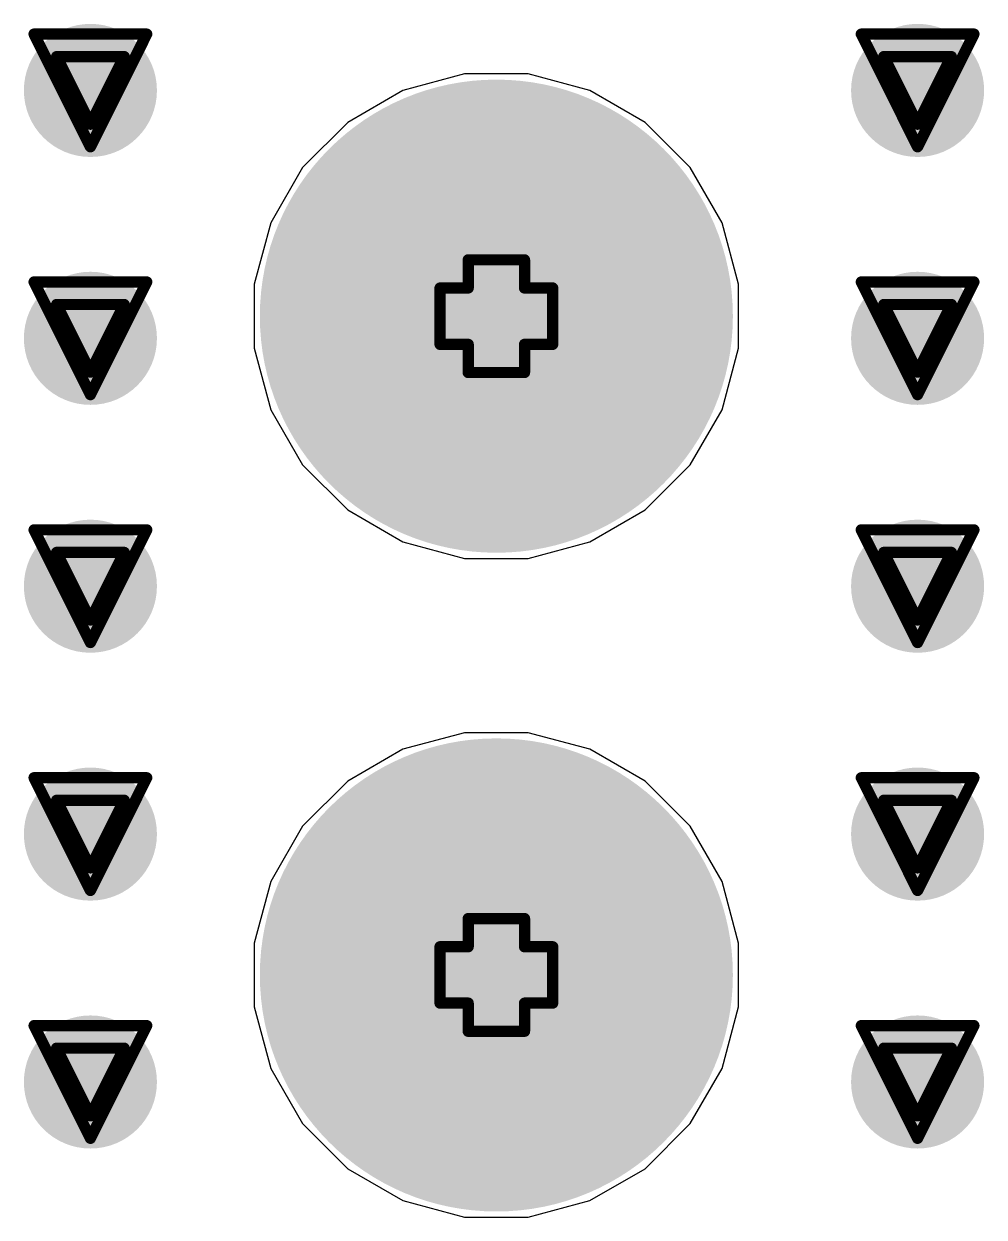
# Model space of a CAD drawing. Header units: inches. Extents: x -3 to 5381, y -57 to 5355.
# Drawn here: x 14.2 to 18.53, y -48.16 to -42.78 of the extents above; entities that cross this region are included whole.
import ezdxf

# ---------------------------------------------------------------- set-up
doc = ezdxf.new("R2010")
doc.units = ezdxf.units.IN
for name, color, linetype in [('Bottom Layer', 5, 'Continuous'), ('Bottom Solder', 6, 'Continuous'), ('Drill Drawing', 1, 'Continuous'), ('Multi-Layer', 9, 'Continuous'), ('Pad Holes', 156, 'Continuous'), ('Top Layer', 1, 'Continuous'), ('Top Solder', 216, 'Continuous'), ('Via Holes', 16, 'Continuous')]:
    doc.layers.add(name, color=color, linetype=linetype)

msp = doc.modelspace()

# ---------------------------------------------------------------- hatches: boundary and pattern name
at = {"layer": 'Bottom Layer'}
h = msp.add_hatch(color=5, dxfattribs=at)
edge = h.paths.add_edge_path()
edge.add_arc((14.4996, -43.0784), 0.3, 0, 360)
h = msp.add_hatch(color=5, dxfattribs=at)
edge = h.paths.add_edge_path()
edge.add_arc((18.2296, -43.0784), 0.3, 0, 360)
h = msp.add_hatch(color=5, dxfattribs=at)
edge = h.paths.add_edge_path()
edge.add_arc((16.3302, -44.0962), 0.9649, 0, 360)
h = msp.add_hatch(color=5, dxfattribs=at)
edge = h.paths.add_edge_path()
edge.add_arc((14.4996, -44.196), 0.3, 0, 360)
h = msp.add_hatch(color=5, dxfattribs=at)
edge = h.paths.add_edge_path()
edge.add_arc((18.2296, -44.196), 0.3, 0, 360)
h = msp.add_hatch(color=5, dxfattribs=at)
edge = h.paths.add_edge_path()
edge.add_arc((14.4996, -45.3136), 0.3, 0, 360)
h = msp.add_hatch(color=5, dxfattribs=at)
edge = h.paths.add_edge_path()
edge.add_arc((18.2296, -45.3136), 0.3, 0, 360)
h = msp.add_hatch(color=5, dxfattribs=at)
edge = h.paths.add_edge_path()
edge.add_arc((16.3302, -47.0662), 0.9649, 0, 360)
h = msp.add_hatch(color=5, dxfattribs=at)
edge = h.paths.add_edge_path()
edge.add_arc((14.4996, -46.4312), 0.3, 0, 360)
h = msp.add_hatch(color=5, dxfattribs=at)
edge = h.paths.add_edge_path()
edge.add_arc((18.2296, -46.4312), 0.3, 0, 360)
h = msp.add_hatch(color=5, dxfattribs=at)
edge = h.paths.add_edge_path()
edge.add_arc((14.4996, -47.5488), 0.3, 0, 360)
h = msp.add_hatch(color=5, dxfattribs=at)
edge = h.paths.add_edge_path()
edge.add_arc((18.2296, -47.5488), 0.3, 0, 360)
at = {"layer": 'Bottom Solder'}
h = msp.add_hatch(color=6, dxfattribs=at)
edge = h.paths.add_edge_path()
edge.add_arc((16.3302, -44.0962), 1.0665, 0, 360)
h = msp.add_hatch(color=6, dxfattribs=at)
edge = h.paths.add_edge_path()
edge.add_arc((16.3302, -47.0662), 1.0665, 0, 360)
at = {"layer": 'Multi-Layer'}
h = msp.add_hatch(color=9, dxfattribs=at)
edge = h.paths.add_edge_path()
edge.add_arc((16.3302, -44.0962), 0.9649, 0, 360)
h = msp.add_hatch(color=9, dxfattribs=at)
edge = h.paths.add_edge_path()
edge.add_arc((16.3302, -47.0662), 0.9649, 0, 360)
at = {"layer": 'Pad Holes'}
h = msp.add_hatch(color=7, dxfattribs=at)
edge = h.paths.add_edge_path()
edge.add_arc((16.3302, -44.0962), 0.9649, 0, 360)
h = msp.add_hatch(color=7, dxfattribs=at)
edge = h.paths.add_edge_path()
edge.add_arc((16.3302, -47.0662), 0.9649, 0, 360)
at = {"layer": 'Top Layer'}
h = msp.add_hatch(color=1, dxfattribs=at)
edge = h.paths.add_edge_path()
edge.add_arc((14.4996, -43.0784), 0.3, 0, 360)
h = msp.add_hatch(color=1, dxfattribs=at)
edge = h.paths.add_edge_path()
edge.add_arc((18.2296, -43.0784), 0.3, 0, 360)
h = msp.add_hatch(color=1, dxfattribs=at)
edge = h.paths.add_edge_path()
edge.add_arc((16.3302, -44.0962), 0.9649, 0, 360)
h = msp.add_hatch(color=1, dxfattribs=at)
edge = h.paths.add_edge_path()
edge.add_arc((14.4996, -44.196), 0.3, 0, 360)
h = msp.add_hatch(color=1, dxfattribs=at)
edge = h.paths.add_edge_path()
edge.add_arc((18.2296, -44.196), 0.3, 0, 360)
h = msp.add_hatch(color=1, dxfattribs=at)
edge = h.paths.add_edge_path()
edge.add_arc((14.4996, -45.3136), 0.3, 0, 360)
h = msp.add_hatch(color=1, dxfattribs=at)
edge = h.paths.add_edge_path()
edge.add_arc((18.2296, -45.3136), 0.3, 0, 360)
h = msp.add_hatch(color=1, dxfattribs=at)
edge = h.paths.add_edge_path()
edge.add_arc((16.3302, -47.0662), 0.9649, 0, 360)
h = msp.add_hatch(color=1, dxfattribs=at)
edge = h.paths.add_edge_path()
edge.add_arc((14.4996, -46.4312), 0.3, 0, 360)
h = msp.add_hatch(color=1, dxfattribs=at)
edge = h.paths.add_edge_path()
edge.add_arc((18.2296, -46.4312), 0.3, 0, 360)
h = msp.add_hatch(color=1, dxfattribs=at)
edge = h.paths.add_edge_path()
edge.add_arc((14.4996, -47.5488), 0.3, 0, 360)
h = msp.add_hatch(color=1, dxfattribs=at)
edge = h.paths.add_edge_path()
edge.add_arc((18.2296, -47.5488), 0.3, 0, 360)
at = {"layer": 'Top Solder'}
h = msp.add_hatch(color=216, dxfattribs=at)
edge = h.paths.add_edge_path()
edge.add_arc((16.3302, -44.0962), 1.0665, 0, 360)
h = msp.add_hatch(color=216, dxfattribs=at)
edge = h.paths.add_edge_path()
edge.add_arc((16.3302, -47.0662), 1.0665, 0, 360)
at = {"layer": 'Via Holes'}
h = msp.add_hatch(color=7, dxfattribs=at)
edge = h.paths.add_edge_path()
edge.add_arc((14.4996, -43.0784), 0.15, 0, 360)
h = msp.add_hatch(color=7, dxfattribs=at)
edge = h.paths.add_edge_path()
edge.add_arc((18.2296, -43.0784), 0.15, 0, 360)
h = msp.add_hatch(color=7, dxfattribs=at)
edge = h.paths.add_edge_path()
edge.add_arc((14.4996, -44.196), 0.15, 0, 360)
h = msp.add_hatch(color=7, dxfattribs=at)
edge = h.paths.add_edge_path()
edge.add_arc((18.2296, -44.196), 0.15, 0, 360)
h = msp.add_hatch(color=7, dxfattribs=at)
edge = h.paths.add_edge_path()
edge.add_arc((14.4996, -45.3136), 0.15, 0, 360)
h = msp.add_hatch(color=7, dxfattribs=at)
edge = h.paths.add_edge_path()
edge.add_arc((18.2296, -45.3136), 0.15, 0, 360)
h = msp.add_hatch(color=7, dxfattribs=at)
edge = h.paths.add_edge_path()
edge.add_arc((14.4996, -46.4312), 0.15, 0, 360)
h = msp.add_hatch(color=7, dxfattribs=at)
edge = h.paths.add_edge_path()
edge.add_arc((18.2296, -46.4312), 0.15, 0, 360)
h = msp.add_hatch(color=7, dxfattribs=at)
edge = h.paths.add_edge_path()
edge.add_arc((14.4996, -47.5488), 0.15, 0, 360)
h = msp.add_hatch(color=7, dxfattribs=at)
edge = h.paths.add_edge_path()
edge.add_arc((18.2296, -47.5488), 0.15, 0, 360)

# ---------------------------------------------------------------- linework, layer by layer
at = {"layer": 'Bottom Layer'}
for p, q in [((16.1864, -43.0042), (15.9087, -43.0786)), ((16.4739, -43.0042), (16.1864, -43.0042)), ((16.7516, -43.0786), (16.4739, -43.0042)), ((15.9087, -43.0786), (15.6597, -43.2224)), ((17.0006, -43.2224), (16.7516, -43.0786)), ((15.6597, -43.2224), (15.4564, -43.4257)), ((17.2039, -43.4257), (17.0006, -43.2224)), ((15.4564, -43.4257), (15.3126, -43.6747)), ((17.3477, -43.6747), (17.2039, -43.4257)), ((15.3126, -43.6747), (15.2382, -43.9524)), ((17.4221, -43.9524), (17.3477, -43.6747)), ((15.2382, -43.9524), (15.2382, -44.2399)), ((17.4221, -44.2399), (17.4221, -43.9524)), ((15.2382, -44.2399), (15.3126, -44.5177)), ((17.3477, -44.5177), (17.4221, -44.2399)), ((15.3126, -44.5177), (15.4564, -44.7666)), ((17.2039, -44.7666), (17.3477, -44.5177)), ((15.4564, -44.7666), (15.6597, -44.97)), ((17.0006, -44.97), (17.2039, -44.7666)), ((15.6597, -44.97), (15.9087, -45.1137)), ((16.7516, -45.1137), (17.0006, -44.97)), ((15.9087, -45.1137), (16.1864, -45.1881)), ((16.4739, -45.1881), (16.7516, -45.1137)), ((16.1864, -45.1881), (16.4739, -45.1881)), ((16.1864, -45.9743), (15.9087, -46.0487)), ((16.4739, -45.9743), (16.1864, -45.9743)), ((16.7516, -46.0487), (16.4739, -45.9743)), ((15.9087, -46.0487), (15.6597, -46.1924)), ((17.0006, -46.1924), (16.7516, -46.0487)), ((15.6597, -46.1924), (15.4564, -46.3957)), ((17.2039, -46.3957), (17.0006, -46.1924)), ((15.4564, -46.3957), (15.3126, -46.6447)), ((17.3477, -46.6447), (17.2039, -46.3957)), ((15.3126, -46.6447), (15.2382, -46.9224)), ((17.4221, -46.9224), (17.3477, -46.6447)), ((15.2382, -46.9224), (15.2382, -47.21)), ((17.4221, -47.21), (17.4221, -46.9224)), ((15.2382, -47.21), (15.3126, -47.4877)), ((17.3477, -47.4877), (17.4221, -47.21)), ((15.3126, -47.4877), (15.4564, -47.7367)), ((17.2039, -47.7367), (17.3477, -47.4877)), ((15.4564, -47.7367), (15.6597, -47.94)), ((17.0006, -47.94), (17.2039, -47.7367)), ((15.6597, -47.94), (15.9087, -48.0837)), ((16.7516, -48.0837), (17.0006, -47.94)), ((15.9087, -48.0837), (16.1864, -48.1581)), ((16.4739, -48.1581), (16.7516, -48.0837)), ((16.1864, -48.1581), (16.4739, -48.1581))]:
    msp.add_line(p, q, dxfattribs=at)
at = {"layer": 'Drill Drawing'}
for points in [[(14.2456, -42.8244, 0.0508, 0.0508, 0), (14.7536, -42.8244, 0.0508, 0.0508, 0)], [(14.2456, -42.8244, 0.0508, 0.0508, 0), (14.4996, -43.3324, 0.0508, 0.0508, 0)], [(14.4996, -43.3324, 0.0508, 0.0508, 0), (14.7536, -42.8244, 0.0508, 0.0508, 0)], [(17.9756, -42.8244, 0.0508, 0.0508, 0), (18.4836, -42.8244, 0.0508, 0.0508, 0)], [(17.9756, -42.8244, 0.0508, 0.0508, 0), (18.2296, -43.3324, 0.0508, 0.0508, 0)], [(18.2296, -43.3324, 0.0508, 0.0508, 0), (18.4836, -42.8244, 0.0508, 0.0508, 0)], [(14.3472, -42.926, 0.0508, 0.0508, 0), (14.652, -42.926, 0.0508, 0.0508, 0)], [(14.3472, -42.926, 0.0508, 0.0508, 0), (14.4996, -43.2308, 0.0508, 0.0508, 0)], [(14.4996, -43.2308, 0.0508, 0.0508, 0), (14.652, -42.926, 0.0508, 0.0508, 0)], [(18.0772, -42.926, 0.0508, 0.0508, 0), (18.382, -42.926, 0.0508, 0.0508, 0)], [(18.0772, -42.926, 0.0508, 0.0508, 0), (18.2296, -43.2308, 0.0508, 0.0508, 0)], [(18.2296, -43.2308, 0.0508, 0.0508, 0), (18.382, -42.926, 0.0508, 0.0508, 0)], [(16.2032, -43.9692, 0.0508, 0.0508, 0), (16.2032, -43.8422, 0.0508, 0.0508, 0)], [(16.2032, -43.8422, 0.0508, 0.0508, 0), (16.4572, -43.8422, 0.0508, 0.0508, 0)], [(16.4572, -43.9692, 0.0508, 0.0508, 0), (16.4572, -43.8422, 0.0508, 0.0508, 0)], [(14.2456, -43.942, 0.0508, 0.0508, 0), (14.7536, -43.942, 0.0508, 0.0508, 0)], [(14.2456, -43.942, 0.0508, 0.0508, 0), (14.4996, -44.45, 0.0508, 0.0508, 0)], [(14.4996, -44.45, 0.0508, 0.0508, 0), (14.7536, -43.942, 0.0508, 0.0508, 0)], [(16.0762, -44.2232, 0.0508, 0.0508, 0), (16.0762, -43.9692, 0.0508, 0.0508, 0)], [(16.0762, -43.9692, 0.0508, 0.0508, 0), (16.2032, -43.9692, 0.0508, 0.0508, 0)], [(16.4572, -43.9692, 0.0508, 0.0508, 0), (16.5842, -43.9692, 0.0508, 0.0508, 0)], [(16.5842, -44.2232, 0.0508, 0.0508, 0), (16.5842, -43.9692, 0.0508, 0.0508, 0)], [(17.9756, -43.942, 0.0508, 0.0508, 0), (18.4836, -43.942, 0.0508, 0.0508, 0)], [(17.9756, -43.942, 0.0508, 0.0508, 0), (18.2296, -44.45, 0.0508, 0.0508, 0)], [(18.2296, -44.45, 0.0508, 0.0508, 0), (18.4836, -43.942, 0.0508, 0.0508, 0)], [(14.3472, -44.0436, 0.0508, 0.0508, 0), (14.652, -44.0436, 0.0508, 0.0508, 0)], [(14.3472, -44.0436, 0.0508, 0.0508, 0), (14.4996, -44.3484, 0.0508, 0.0508, 0)], [(14.4996, -44.3484, 0.0508, 0.0508, 0), (14.652, -44.0436, 0.0508, 0.0508, 0)], [(18.0772, -44.0436, 0.0508, 0.0508, 0), (18.382, -44.0436, 0.0508, 0.0508, 0)], [(18.0772, -44.0436, 0.0508, 0.0508, 0), (18.2296, -44.3484, 0.0508, 0.0508, 0)], [(18.2296, -44.3484, 0.0508, 0.0508, 0), (18.382, -44.0436, 0.0508, 0.0508, 0)], [(16.0762, -44.2232, 0.0508, 0.0508, 0), (16.2032, -44.2232, 0.0508, 0.0508, 0)], [(16.2032, -44.3502, 0.0508, 0.0508, 0), (16.2032, -44.2232, 0.0508, 0.0508, 0)], [(16.4572, -44.2232, 0.0508, 0.0508, 0), (16.5842, -44.2232, 0.0508, 0.0508, 0)], [(16.4572, -44.3502, 0.0508, 0.0508, 0), (16.4572, -44.2232, 0.0508, 0.0508, 0)], [(16.2032, -44.3502, 0.0508, 0.0508, 0), (16.4572, -44.3502, 0.0508, 0.0508, 0)], [(14.2456, -45.0596, 0.0508, 0.0508, 0), (14.7536, -45.0596, 0.0508, 0.0508, 0)], [(14.2456, -45.0596, 0.0508, 0.0508, 0), (14.4996, -45.5676, 0.0508, 0.0508, 0)], [(14.4996, -45.5676, 0.0508, 0.0508, 0), (14.7536, -45.0596, 0.0508, 0.0508, 0)], [(17.9756, -45.0596, 0.0508, 0.0508, 0), (18.4836, -45.0596, 0.0508, 0.0508, 0)], [(17.9756, -45.0596, 0.0508, 0.0508, 0), (18.2296, -45.5676, 0.0508, 0.0508, 0)], [(18.2296, -45.5676, 0.0508, 0.0508, 0), (18.4836, -45.0596, 0.0508, 0.0508, 0)], [(14.3472, -45.1612, 0.0508, 0.0508, 0), (14.652, -45.1612, 0.0508, 0.0508, 0)], [(14.3472, -45.1612, 0.0508, 0.0508, 0), (14.4996, -45.466, 0.0508, 0.0508, 0)], [(14.4996, -45.466, 0.0508, 0.0508, 0), (14.652, -45.1612, 0.0508, 0.0508, 0)], [(18.0772, -45.1612, 0.0508, 0.0508, 0), (18.382, -45.1612, 0.0508, 0.0508, 0)], [(18.0772, -45.1612, 0.0508, 0.0508, 0), (18.2296, -45.466, 0.0508, 0.0508, 0)], [(18.2296, -45.466, 0.0508, 0.0508, 0), (18.382, -45.1612, 0.0508, 0.0508, 0)], [(14.2456, -46.1772, 0.0508, 0.0508, 0), (14.7536, -46.1772, 0.0508, 0.0508, 0)], [(14.2456, -46.1772, 0.0508, 0.0508, 0), (14.4996, -46.6852, 0.0508, 0.0508, 0)], [(14.4996, -46.6852, 0.0508, 0.0508, 0), (14.7536, -46.1772, 0.0508, 0.0508, 0)], [(17.9756, -46.1772, 0.0508, 0.0508, 0), (18.4836, -46.1772, 0.0508, 0.0508, 0)], [(17.9756, -46.1772, 0.0508, 0.0508, 0), (18.2296, -46.6852, 0.0508, 0.0508, 0)], [(18.2296, -46.6852, 0.0508, 0.0508, 0), (18.4836, -46.1772, 0.0508, 0.0508, 0)], [(14.3472, -46.2788, 0.0508, 0.0508, 0), (14.652, -46.2788, 0.0508, 0.0508, 0)], [(14.3472, -46.2788, 0.0508, 0.0508, 0), (14.4996, -46.5836, 0.0508, 0.0508, 0)], [(14.4996, -46.5836, 0.0508, 0.0508, 0), (14.652, -46.2788, 0.0508, 0.0508, 0)], [(18.0772, -46.2788, 0.0508, 0.0508, 0), (18.382, -46.2788, 0.0508, 0.0508, 0)], [(18.0772, -46.2788, 0.0508, 0.0508, 0), (18.2296, -46.5836, 0.0508, 0.0508, 0)], [(18.2296, -46.5836, 0.0508, 0.0508, 0), (18.382, -46.2788, 0.0508, 0.0508, 0)], [(16.2032, -46.9392, 0.0508, 0.0508, 0), (16.2032, -46.8122, 0.0508, 0.0508, 0)], [(16.2032, -46.8122, 0.0508, 0.0508, 0), (16.4572, -46.8122, 0.0508, 0.0508, 0)], [(16.4572, -46.9392, 0.0508, 0.0508, 0), (16.4572, -46.8122, 0.0508, 0.0508, 0)], [(16.0762, -47.1932, 0.0508, 0.0508, 0), (16.0762, -46.9392, 0.0508, 0.0508, 0)], [(16.0762, -46.9392, 0.0508, 0.0508, 0), (16.2032, -46.9392, 0.0508, 0.0508, 0)], [(16.4572, -46.9392, 0.0508, 0.0508, 0), (16.5842, -46.9392, 0.0508, 0.0508, 0)], [(16.5842, -47.1932, 0.0508, 0.0508, 0), (16.5842, -46.9392, 0.0508, 0.0508, 0)], [(16.0762, -47.1932, 0.0508, 0.0508, 0), (16.2032, -47.1932, 0.0508, 0.0508, 0)], [(16.2032, -47.3202, 0.0508, 0.0508, 0), (16.2032, -47.1932, 0.0508, 0.0508, 0)], [(16.4572, -47.1932, 0.0508, 0.0508, 0), (16.5842, -47.1932, 0.0508, 0.0508, 0)], [(16.4572, -47.3202, 0.0508, 0.0508, 0), (16.4572, -47.1932, 0.0508, 0.0508, 0)], [(14.2456, -47.2948, 0.0508, 0.0508, 0), (14.7536, -47.2948, 0.0508, 0.0508, 0)], [(14.2456, -47.2948, 0.0508, 0.0508, 0), (14.4996, -47.8028, 0.0508, 0.0508, 0)], [(14.4996, -47.8028, 0.0508, 0.0508, 0), (14.7536, -47.2948, 0.0508, 0.0508, 0)], [(17.9756, -47.2948, 0.0508, 0.0508, 0), (18.4836, -47.2948, 0.0508, 0.0508, 0)], [(17.9756, -47.2948, 0.0508, 0.0508, 0), (18.2296, -47.8028, 0.0508, 0.0508, 0)], [(18.2296, -47.8028, 0.0508, 0.0508, 0), (18.4836, -47.2948, 0.0508, 0.0508, 0)], [(16.2032, -47.3202, 0.0508, 0.0508, 0), (16.4572, -47.3202, 0.0508, 0.0508, 0)], [(14.3472, -47.3964, 0.0508, 0.0508, 0), (14.652, -47.3964, 0.0508, 0.0508, 0)], [(14.3472, -47.3964, 0.0508, 0.0508, 0), (14.4996, -47.7012, 0.0508, 0.0508, 0)], [(14.4996, -47.7012, 0.0508, 0.0508, 0), (14.652, -47.3964, 0.0508, 0.0508, 0)], [(18.0772, -47.3964, 0.0508, 0.0508, 0), (18.382, -47.3964, 0.0508, 0.0508, 0)], [(18.0772, -47.3964, 0.0508, 0.0508, 0), (18.2296, -47.7012, 0.0508, 0.0508, 0)], [(18.2296, -47.7012, 0.0508, 0.0508, 0), (18.382, -47.3964, 0.0508, 0.0508, 0)]]:
    msp.add_lwpolyline(points, format="xyseb", dxfattribs=at)
for points in [[(14.2329, -42.8244, 0.0254, 0.0254, 1), (14.2583, -42.8244, 0.0254, 0.0254, 1)], [(14.2329, -42.8244, 0.0254, 0.0254, 1), (14.2583, -42.8244, 0.0254, 0.0254, 1)], [(14.7409, -42.8244, 0.0254, 0.0254, 1), (14.7663, -42.8244, 0.0254, 0.0254, 1)], [(14.7409, -42.8244, 0.0254, 0.0254, 1), (14.7663, -42.8244, 0.0254, 0.0254, 1)], [(17.9629, -42.8244, 0.0254, 0.0254, 1), (17.9883, -42.8244, 0.0254, 0.0254, 1)], [(17.9629, -42.8244, 0.0254, 0.0254, 1), (17.9883, -42.8244, 0.0254, 0.0254, 1)], [(18.4709, -42.8244, 0.0254, 0.0254, 1), (18.4963, -42.8244, 0.0254, 0.0254, 1)], [(18.4709, -42.8244, 0.0254, 0.0254, 1), (18.4963, -42.8244, 0.0254, 0.0254, 1)], [(14.3345, -42.926, 0.0254, 0.0254, 1), (14.3599, -42.926, 0.0254, 0.0254, 1)], [(14.3345, -42.926, 0.0254, 0.0254, 1), (14.3599, -42.926, 0.0254, 0.0254, 1)], [(14.6393, -42.926, 0.0254, 0.0254, 1), (14.6647, -42.926, 0.0254, 0.0254, 1)], [(14.6393, -42.926, 0.0254, 0.0254, 1), (14.6647, -42.926, 0.0254, 0.0254, 1)], [(18.0645, -42.926, 0.0254, 0.0254, 1), (18.0899, -42.926, 0.0254, 0.0254, 1)], [(18.0645, -42.926, 0.0254, 0.0254, 1), (18.0899, -42.926, 0.0254, 0.0254, 1)], [(18.3693, -42.926, 0.0254, 0.0254, 1), (18.3947, -42.926, 0.0254, 0.0254, 1)], [(18.3693, -42.926, 0.0254, 0.0254, 1), (18.3947, -42.926, 0.0254, 0.0254, 1)], [(14.4869, -43.2308, 0.0254, 0.0254, 1), (14.5123, -43.2308, 0.0254, 0.0254, 1)], [(14.4869, -43.2308, 0.0254, 0.0254, 1), (14.5123, -43.2308, 0.0254, 0.0254, 1)], [(18.2169, -43.2308, 0.0254, 0.0254, 1), (18.2423, -43.2308, 0.0254, 0.0254, 1)], [(18.2169, -43.2308, 0.0254, 0.0254, 1), (18.2423, -43.2308, 0.0254, 0.0254, 1)], [(14.4869, -43.3324, 0.0254, 0.0254, 1), (14.5123, -43.3324, 0.0254, 0.0254, 1)], [(14.4869, -43.3324, 0.0254, 0.0254, 1), (14.5123, -43.3324, 0.0254, 0.0254, 1)], [(18.2169, -43.3324, 0.0254, 0.0254, 1), (18.2423, -43.3324, 0.0254, 0.0254, 1)], [(18.2169, -43.3324, 0.0254, 0.0254, 1), (18.2423, -43.3324, 0.0254, 0.0254, 1)], [(16.1905, -43.8422, 0.0254, 0.0254, 1), (16.2159, -43.8422, 0.0254, 0.0254, 1)], [(16.1905, -43.8422, 0.0254, 0.0254, 1), (16.2159, -43.8422, 0.0254, 0.0254, 1)], [(16.4445, -43.8422, 0.0254, 0.0254, 1), (16.4699, -43.8422, 0.0254, 0.0254, 1)], [(16.4445, -43.8422, 0.0254, 0.0254, 1), (16.4699, -43.8422, 0.0254, 0.0254, 1)], [(14.2329, -43.942, 0.0254, 0.0254, 1), (14.2583, -43.942, 0.0254, 0.0254, 1)], [(14.2329, -43.942, 0.0254, 0.0254, 1), (14.2583, -43.942, 0.0254, 0.0254, 1)], [(14.7409, -43.942, 0.0254, 0.0254, 1), (14.7663, -43.942, 0.0254, 0.0254, 1)], [(14.7409, -43.942, 0.0254, 0.0254, 1), (14.7663, -43.942, 0.0254, 0.0254, 1)], [(16.0635, -43.9692, 0.0254, 0.0254, 1), (16.0889, -43.9692, 0.0254, 0.0254, 1)], [(16.0635, -43.9692, 0.0254, 0.0254, 1), (16.0889, -43.9692, 0.0254, 0.0254, 1)], [(16.1905, -43.9692, 0.0254, 0.0254, 1), (16.2159, -43.9692, 0.0254, 0.0254, 1)], [(16.1905, -43.9692, 0.0254, 0.0254, 1), (16.2159, -43.9692, 0.0254, 0.0254, 1)], [(16.4445, -43.9692, 0.0254, 0.0254, 1), (16.4699, -43.9692, 0.0254, 0.0254, 1)], [(16.4445, -43.9692, 0.0254, 0.0254, 1), (16.4699, -43.9692, 0.0254, 0.0254, 1)], [(16.5715, -43.9692, 0.0254, 0.0254, 1), (16.5969, -43.9692, 0.0254, 0.0254, 1)], [(16.5715, -43.9692, 0.0254, 0.0254, 1), (16.5969, -43.9692, 0.0254, 0.0254, 1)], [(17.9629, -43.942, 0.0254, 0.0254, 1), (17.9883, -43.942, 0.0254, 0.0254, 1)], [(17.9629, -43.942, 0.0254, 0.0254, 1), (17.9883, -43.942, 0.0254, 0.0254, 1)], [(18.4709, -43.942, 0.0254, 0.0254, 1), (18.4963, -43.942, 0.0254, 0.0254, 1)], [(18.4709, -43.942, 0.0254, 0.0254, 1), (18.4963, -43.942, 0.0254, 0.0254, 1)], [(14.3345, -44.0436, 0.0254, 0.0254, 1), (14.3599, -44.0436, 0.0254, 0.0254, 1)], [(14.3345, -44.0436, 0.0254, 0.0254, 1), (14.3599, -44.0436, 0.0254, 0.0254, 1)], [(14.6393, -44.0436, 0.0254, 0.0254, 1), (14.6647, -44.0436, 0.0254, 0.0254, 1)], [(14.6393, -44.0436, 0.0254, 0.0254, 1), (14.6647, -44.0436, 0.0254, 0.0254, 1)], [(18.0645, -44.0436, 0.0254, 0.0254, 1), (18.0899, -44.0436, 0.0254, 0.0254, 1)], [(18.0645, -44.0436, 0.0254, 0.0254, 1), (18.0899, -44.0436, 0.0254, 0.0254, 1)], [(18.3693, -44.0436, 0.0254, 0.0254, 1), (18.3947, -44.0436, 0.0254, 0.0254, 1)], [(18.3693, -44.0436, 0.0254, 0.0254, 1), (18.3947, -44.0436, 0.0254, 0.0254, 1)], [(16.0635, -44.2232, 0.0254, 0.0254, 1), (16.0889, -44.2232, 0.0254, 0.0254, 1)], [(16.0635, -44.2232, 0.0254, 0.0254, 1), (16.0889, -44.2232, 0.0254, 0.0254, 1)], [(16.1905, -44.2232, 0.0254, 0.0254, 1), (16.2159, -44.2232, 0.0254, 0.0254, 1)], [(16.1905, -44.2232, 0.0254, 0.0254, 1), (16.2159, -44.2232, 0.0254, 0.0254, 1)], [(16.4445, -44.2232, 0.0254, 0.0254, 1), (16.4699, -44.2232, 0.0254, 0.0254, 1)], [(16.4445, -44.2232, 0.0254, 0.0254, 1), (16.4699, -44.2232, 0.0254, 0.0254, 1)], [(16.5715, -44.2232, 0.0254, 0.0254, 1), (16.5969, -44.2232, 0.0254, 0.0254, 1)], [(16.5715, -44.2232, 0.0254, 0.0254, 1), (16.5969, -44.2232, 0.0254, 0.0254, 1)], [(14.4869, -44.3484, 0.0254, 0.0254, 1), (14.5123, -44.3484, 0.0254, 0.0254, 1)], [(14.4869, -44.3484, 0.0254, 0.0254, 1), (14.5123, -44.3484, 0.0254, 0.0254, 1)], [(16.1905, -44.3502, 0.0254, 0.0254, 1), (16.2159, -44.3502, 0.0254, 0.0254, 1)], [(16.1905, -44.3502, 0.0254, 0.0254, 1), (16.2159, -44.3502, 0.0254, 0.0254, 1)], [(16.4445, -44.3502, 0.0254, 0.0254, 1), (16.4699, -44.3502, 0.0254, 0.0254, 1)], [(16.4445, -44.3502, 0.0254, 0.0254, 1), (16.4699, -44.3502, 0.0254, 0.0254, 1)], [(18.2169, -44.3484, 0.0254, 0.0254, 1), (18.2423, -44.3484, 0.0254, 0.0254, 1)], [(18.2169, -44.3484, 0.0254, 0.0254, 1), (18.2423, -44.3484, 0.0254, 0.0254, 1)], [(14.4869, -44.45, 0.0254, 0.0254, 1), (14.5123, -44.45, 0.0254, 0.0254, 1)], [(14.4869, -44.45, 0.0254, 0.0254, 1), (14.5123, -44.45, 0.0254, 0.0254, 1)], [(18.2169, -44.45, 0.0254, 0.0254, 1), (18.2423, -44.45, 0.0254, 0.0254, 1)], [(18.2169, -44.45, 0.0254, 0.0254, 1), (18.2423, -44.45, 0.0254, 0.0254, 1)], [(14.2329, -45.0596, 0.0254, 0.0254, 1), (14.2583, -45.0596, 0.0254, 0.0254, 1)], [(14.2329, -45.0596, 0.0254, 0.0254, 1), (14.2583, -45.0596, 0.0254, 0.0254, 1)], [(14.7409, -45.0596, 0.0254, 0.0254, 1), (14.7663, -45.0596, 0.0254, 0.0254, 1)], [(14.7409, -45.0596, 0.0254, 0.0254, 1), (14.7663, -45.0596, 0.0254, 0.0254, 1)], [(17.9629, -45.0596, 0.0254, 0.0254, 1), (17.9883, -45.0596, 0.0254, 0.0254, 1)], [(17.9629, -45.0596, 0.0254, 0.0254, 1), (17.9883, -45.0596, 0.0254, 0.0254, 1)], [(18.4709, -45.0596, 0.0254, 0.0254, 1), (18.4963, -45.0596, 0.0254, 0.0254, 1)], [(18.4709, -45.0596, 0.0254, 0.0254, 1), (18.4963, -45.0596, 0.0254, 0.0254, 1)], [(14.3345, -45.1612, 0.0254, 0.0254, 1), (14.3599, -45.1612, 0.0254, 0.0254, 1)], [(14.3345, -45.1612, 0.0254, 0.0254, 1), (14.3599, -45.1612, 0.0254, 0.0254, 1)], [(14.6393, -45.1612, 0.0254, 0.0254, 1), (14.6647, -45.1612, 0.0254, 0.0254, 1)], [(14.6393, -45.1612, 0.0254, 0.0254, 1), (14.6647, -45.1612, 0.0254, 0.0254, 1)], [(18.0645, -45.1612, 0.0254, 0.0254, 1), (18.0899, -45.1612, 0.0254, 0.0254, 1)], [(18.0645, -45.1612, 0.0254, 0.0254, 1), (18.0899, -45.1612, 0.0254, 0.0254, 1)], [(18.3693, -45.1612, 0.0254, 0.0254, 1), (18.3947, -45.1612, 0.0254, 0.0254, 1)], [(18.3693, -45.1612, 0.0254, 0.0254, 1), (18.3947, -45.1612, 0.0254, 0.0254, 1)], [(14.4869, -45.466, 0.0254, 0.0254, 1), (14.5123, -45.466, 0.0254, 0.0254, 1)], [(14.4869, -45.466, 0.0254, 0.0254, 1), (14.5123, -45.466, 0.0254, 0.0254, 1)], [(18.2169, -45.466, 0.0254, 0.0254, 1), (18.2423, -45.466, 0.0254, 0.0254, 1)], [(18.2169, -45.466, 0.0254, 0.0254, 1), (18.2423, -45.466, 0.0254, 0.0254, 1)], [(14.4869, -45.5676, 0.0254, 0.0254, 1), (14.5123, -45.5676, 0.0254, 0.0254, 1)], [(14.4869, -45.5676, 0.0254, 0.0254, 1), (14.5123, -45.5676, 0.0254, 0.0254, 1)], [(18.2169, -45.5676, 0.0254, 0.0254, 1), (18.2423, -45.5676, 0.0254, 0.0254, 1)], [(18.2169, -45.5676, 0.0254, 0.0254, 1), (18.2423, -45.5676, 0.0254, 0.0254, 1)], [(14.2329, -46.1772, 0.0254, 0.0254, 1), (14.2583, -46.1772, 0.0254, 0.0254, 1)], [(14.2329, -46.1772, 0.0254, 0.0254, 1), (14.2583, -46.1772, 0.0254, 0.0254, 1)], [(14.7409, -46.1772, 0.0254, 0.0254, 1), (14.7663, -46.1772, 0.0254, 0.0254, 1)], [(14.7409, -46.1772, 0.0254, 0.0254, 1), (14.7663, -46.1772, 0.0254, 0.0254, 1)], [(17.9629, -46.1772, 0.0254, 0.0254, 1), (17.9883, -46.1772, 0.0254, 0.0254, 1)], [(17.9629, -46.1772, 0.0254, 0.0254, 1), (17.9883, -46.1772, 0.0254, 0.0254, 1)], [(18.4709, -46.1772, 0.0254, 0.0254, 1), (18.4963, -46.1772, 0.0254, 0.0254, 1)], [(18.4709, -46.1772, 0.0254, 0.0254, 1), (18.4963, -46.1772, 0.0254, 0.0254, 1)], [(14.3345, -46.2788, 0.0254, 0.0254, 1), (14.3599, -46.2788, 0.0254, 0.0254, 1)], [(14.3345, -46.2788, 0.0254, 0.0254, 1), (14.3599, -46.2788, 0.0254, 0.0254, 1)], [(14.6393, -46.2788, 0.0254, 0.0254, 1), (14.6647, -46.2788, 0.0254, 0.0254, 1)], [(14.6393, -46.2788, 0.0254, 0.0254, 1), (14.6647, -46.2788, 0.0254, 0.0254, 1)], [(18.0645, -46.2788, 0.0254, 0.0254, 1), (18.0899, -46.2788, 0.0254, 0.0254, 1)], [(18.0645, -46.2788, 0.0254, 0.0254, 1), (18.0899, -46.2788, 0.0254, 0.0254, 1)], [(18.3693, -46.2788, 0.0254, 0.0254, 1), (18.3947, -46.2788, 0.0254, 0.0254, 1)], [(18.3693, -46.2788, 0.0254, 0.0254, 1), (18.3947, -46.2788, 0.0254, 0.0254, 1)], [(14.4869, -46.5836, 0.0254, 0.0254, 1), (14.5123, -46.5836, 0.0254, 0.0254, 1)], [(14.4869, -46.5836, 0.0254, 0.0254, 1), (14.5123, -46.5836, 0.0254, 0.0254, 1)], [(18.2169, -46.5836, 0.0254, 0.0254, 1), (18.2423, -46.5836, 0.0254, 0.0254, 1)], [(18.2169, -46.5836, 0.0254, 0.0254, 1), (18.2423, -46.5836, 0.0254, 0.0254, 1)], [(14.4869, -46.6852, 0.0254, 0.0254, 1), (14.5123, -46.6852, 0.0254, 0.0254, 1)], [(14.4869, -46.6852, 0.0254, 0.0254, 1), (14.5123, -46.6852, 0.0254, 0.0254, 1)], [(18.2169, -46.6852, 0.0254, 0.0254, 1), (18.2423, -46.6852, 0.0254, 0.0254, 1)], [(18.2169, -46.6852, 0.0254, 0.0254, 1), (18.2423, -46.6852, 0.0254, 0.0254, 1)], [(16.1905, -46.8122, 0.0254, 0.0254, 1), (16.2159, -46.8122, 0.0254, 0.0254, 1)], [(16.1905, -46.8122, 0.0254, 0.0254, 1), (16.2159, -46.8122, 0.0254, 0.0254, 1)], [(16.4445, -46.8122, 0.0254, 0.0254, 1), (16.4699, -46.8122, 0.0254, 0.0254, 1)], [(16.4445, -46.8122, 0.0254, 0.0254, 1), (16.4699, -46.8122, 0.0254, 0.0254, 1)], [(16.0635, -46.9392, 0.0254, 0.0254, 1), (16.0889, -46.9392, 0.0254, 0.0254, 1)], [(16.0635, -46.9392, 0.0254, 0.0254, 1), (16.0889, -46.9392, 0.0254, 0.0254, 1)], [(16.1905, -46.9392, 0.0254, 0.0254, 1), (16.2159, -46.9392, 0.0254, 0.0254, 1)], [(16.1905, -46.9392, 0.0254, 0.0254, 1), (16.2159, -46.9392, 0.0254, 0.0254, 1)], [(16.4445, -46.9392, 0.0254, 0.0254, 1), (16.4699, -46.9392, 0.0254, 0.0254, 1)], [(16.4445, -46.9392, 0.0254, 0.0254, 1), (16.4699, -46.9392, 0.0254, 0.0254, 1)], [(16.5715, -46.9392, 0.0254, 0.0254, 1), (16.5969, -46.9392, 0.0254, 0.0254, 1)], [(16.5715, -46.9392, 0.0254, 0.0254, 1), (16.5969, -46.9392, 0.0254, 0.0254, 1)], [(16.0635, -47.1932, 0.0254, 0.0254, 1), (16.0889, -47.1932, 0.0254, 0.0254, 1)], [(16.0635, -47.1932, 0.0254, 0.0254, 1), (16.0889, -47.1932, 0.0254, 0.0254, 1)], [(16.1905, -47.1932, 0.0254, 0.0254, 1), (16.2159, -47.1932, 0.0254, 0.0254, 1)], [(16.1905, -47.1932, 0.0254, 0.0254, 1), (16.2159, -47.1932, 0.0254, 0.0254, 1)], [(16.4445, -47.1932, 0.0254, 0.0254, 1), (16.4699, -47.1932, 0.0254, 0.0254, 1)], [(16.4445, -47.1932, 0.0254, 0.0254, 1), (16.4699, -47.1932, 0.0254, 0.0254, 1)], [(16.5715, -47.1932, 0.0254, 0.0254, 1), (16.5969, -47.1932, 0.0254, 0.0254, 1)], [(16.5715, -47.1932, 0.0254, 0.0254, 1), (16.5969, -47.1932, 0.0254, 0.0254, 1)], [(14.2329, -47.2948, 0.0254, 0.0254, 1), (14.2583, -47.2948, 0.0254, 0.0254, 1)], [(14.2329, -47.2948, 0.0254, 0.0254, 1), (14.2583, -47.2948, 0.0254, 0.0254, 1)], [(14.7409, -47.2948, 0.0254, 0.0254, 1), (14.7663, -47.2948, 0.0254, 0.0254, 1)], [(14.7409, -47.2948, 0.0254, 0.0254, 1), (14.7663, -47.2948, 0.0254, 0.0254, 1)], [(17.9629, -47.2948, 0.0254, 0.0254, 1), (17.9883, -47.2948, 0.0254, 0.0254, 1)], [(17.9629, -47.2948, 0.0254, 0.0254, 1), (17.9883, -47.2948, 0.0254, 0.0254, 1)], [(18.4709, -47.2948, 0.0254, 0.0254, 1), (18.4963, -47.2948, 0.0254, 0.0254, 1)], [(18.4709, -47.2948, 0.0254, 0.0254, 1), (18.4963, -47.2948, 0.0254, 0.0254, 1)], [(16.1905, -47.3202, 0.0254, 0.0254, 1), (16.2159, -47.3202, 0.0254, 0.0254, 1)], [(16.1905, -47.3202, 0.0254, 0.0254, 1), (16.2159, -47.3202, 0.0254, 0.0254, 1)], [(16.4445, -47.3202, 0.0254, 0.0254, 1), (16.4699, -47.3202, 0.0254, 0.0254, 1)], [(16.4445, -47.3202, 0.0254, 0.0254, 1), (16.4699, -47.3202, 0.0254, 0.0254, 1)], [(14.3345, -47.3964, 0.0254, 0.0254, 1), (14.3599, -47.3964, 0.0254, 0.0254, 1)], [(14.3345, -47.3964, 0.0254, 0.0254, 1), (14.3599, -47.3964, 0.0254, 0.0254, 1)], [(14.6393, -47.3964, 0.0254, 0.0254, 1), (14.6647, -47.3964, 0.0254, 0.0254, 1)], [(14.6393, -47.3964, 0.0254, 0.0254, 1), (14.6647, -47.3964, 0.0254, 0.0254, 1)], [(18.0645, -47.3964, 0.0254, 0.0254, 1), (18.0899, -47.3964, 0.0254, 0.0254, 1)], [(18.0645, -47.3964, 0.0254, 0.0254, 1), (18.0899, -47.3964, 0.0254, 0.0254, 1)], [(18.3693, -47.3964, 0.0254, 0.0254, 1), (18.3947, -47.3964, 0.0254, 0.0254, 1)], [(18.3693, -47.3964, 0.0254, 0.0254, 1), (18.3947, -47.3964, 0.0254, 0.0254, 1)], [(14.4869, -47.7012, 0.0254, 0.0254, 1), (14.5123, -47.7012, 0.0254, 0.0254, 1)], [(14.4869, -47.7012, 0.0254, 0.0254, 1), (14.5123, -47.7012, 0.0254, 0.0254, 1)], [(18.2169, -47.7012, 0.0254, 0.0254, 1), (18.2423, -47.7012, 0.0254, 0.0254, 1)], [(18.2169, -47.7012, 0.0254, 0.0254, 1), (18.2423, -47.7012, 0.0254, 0.0254, 1)], [(14.4869, -47.8028, 0.0254, 0.0254, 1), (14.5123, -47.8028, 0.0254, 0.0254, 1)], [(14.4869, -47.8028, 0.0254, 0.0254, 1), (14.5123, -47.8028, 0.0254, 0.0254, 1)], [(18.2169, -47.8028, 0.0254, 0.0254, 1), (18.2423, -47.8028, 0.0254, 0.0254, 1)], [(18.2169, -47.8028, 0.0254, 0.0254, 1), (18.2423, -47.8028, 0.0254, 0.0254, 1)]]:
    msp.add_lwpolyline(points, format="xyseb", close=True, dxfattribs=at)
at = {"layer": 'Top Layer'}
for p, q in [((16.1864, -43.0042), (15.9087, -43.0786)), ((16.4739, -43.0042), (16.1864, -43.0042)), ((16.7516, -43.0786), (16.4739, -43.0042)), ((15.9087, -43.0786), (15.6597, -43.2224)), ((17.0006, -43.2224), (16.7516, -43.0786)), ((15.6597, -43.2224), (15.4564, -43.4257)), ((17.2039, -43.4257), (17.0006, -43.2224)), ((15.4564, -43.4257), (15.3126, -43.6747)), ((17.3477, -43.6747), (17.2039, -43.4257)), ((15.3126, -43.6747), (15.2382, -43.9524)), ((17.4221, -43.9524), (17.3477, -43.6747)), ((15.2382, -43.9524), (15.2382, -44.2399)), ((17.4221, -44.2399), (17.4221, -43.9524)), ((15.2382, -44.2399), (15.3126, -44.5177)), ((17.3477, -44.5177), (17.4221, -44.2399)), ((15.3126, -44.5177), (15.4564, -44.7666)), ((17.2039, -44.7666), (17.3477, -44.5177)), ((15.4564, -44.7666), (15.6597, -44.97)), ((17.0006, -44.97), (17.2039, -44.7666)), ((15.6597, -44.97), (15.9087, -45.1137)), ((16.7516, -45.1137), (17.0006, -44.97)), ((15.9087, -45.1137), (16.1864, -45.1881)), ((16.4739, -45.1881), (16.7516, -45.1137)), ((16.1864, -45.1881), (16.4739, -45.1881)), ((16.1864, -45.9743), (15.9087, -46.0487)), ((16.4739, -45.9743), (16.1864, -45.9743)), ((16.7516, -46.0487), (16.4739, -45.9743)), ((15.9087, -46.0487), (15.6597, -46.1924)), ((17.0006, -46.1924), (16.7516, -46.0487)), ((15.6597, -46.1924), (15.4564, -46.3957)), ((17.2039, -46.3957), (17.0006, -46.1924)), ((15.4564, -46.3957), (15.3126, -46.6447)), ((17.3477, -46.6447), (17.2039, -46.3957)), ((15.3126, -46.6447), (15.2382, -46.9224)), ((17.4221, -46.9224), (17.3477, -46.6447)), ((15.2382, -46.9224), (15.2382, -47.21)), ((17.4221, -47.21), (17.4221, -46.9224)), ((15.2382, -47.21), (15.3126, -47.4877)), ((17.3477, -47.4877), (17.4221, -47.21)), ((15.3126, -47.4877), (15.4564, -47.7367)), ((17.2039, -47.7367), (17.3477, -47.4877)), ((15.4564, -47.7367), (15.6597, -47.94)), ((17.0006, -47.94), (17.2039, -47.7367)), ((15.6597, -47.94), (15.9087, -48.0837)), ((16.7516, -48.0837), (17.0006, -47.94)), ((15.9087, -48.0837), (16.1864, -48.1581)), ((16.4739, -48.1581), (16.7516, -48.0837)), ((16.1864, -48.1581), (16.4739, -48.1581))]:
    msp.add_line(p, q, dxfattribs=at)

doc.saveas('drawing.dxf')
